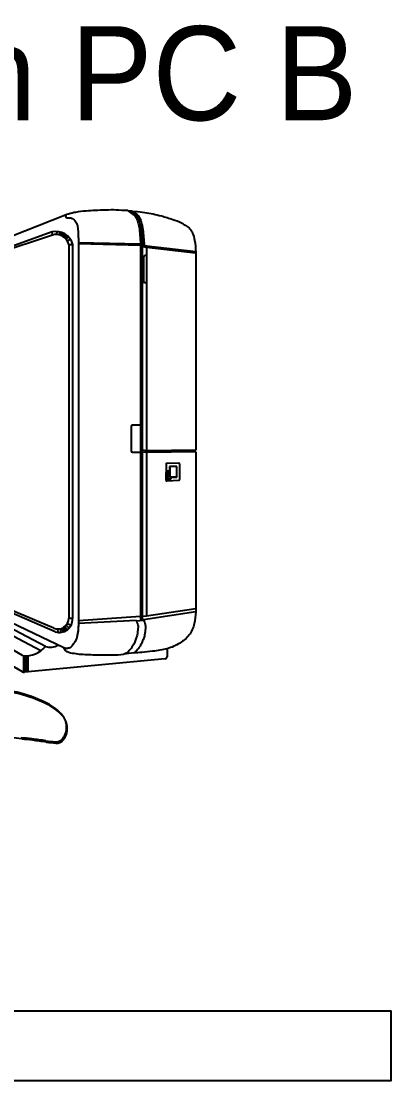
# Model space of a CAD drawing. Header units: millimetres. Extents: x 89450 to 753248, y -530175 to 1209785.
# Drawn here: x 446607 to 447662, y -104056 to -101033 of the extents above; entities that cross this region are included whole.
import ezdxf
from ezdxf.enums import TextEntityAlignment as Align

# ---------------------------------------------------------------- set-up
doc = ezdxf.new("R2010")
doc.units = ezdxf.units.MM
doc.header["$LTSCALE"] = 150
doc.layers.add('-----99 EPMS CABLE DUCT', color=4, linetype='Continuous')
doc.styles.add('ELEC', font='')
doc.styles.get('ELEC').set_extended_font_data('Dotum')

msp = doc.modelspace()

# ---------------------------------------------------------------- linework, layer by layer
at = {"layer": '-----99 EPMS CABLE DUCT'}
msp.add_lwpolyline([(433274.5, -104056.2), (433274.5, -103856.2), (447662.4, -103856.2), (447662.4, -104056.2)], close=True, dxfattribs=at)
at = {"color": 0}
for p, q in [((446735, -101585.9), (446451.7, -101697)), ((446928.8, -101575.3), (446928.8, -101577.8)), ((446695.4, -101634.6), (446451.7, -101721.5)), ((446695.6, -101643.5), (446451.7, -101724.8)), ((446695.6, -101643.5), (446695.4, -101634.6)), ((446708.6, -101642), (446709, -101633.3)), ((446715.7, -101643.1), (446717.7, -101634.5)), ((446720.1, -101644.5), (446723.2, -101636.1)), ((446723, -101646.2), (446727, -101637.6)), ((446724.6, -101646.9), (446728.9, -101638.6)), ((446725.8, -101647.4), (446730.3, -101639.3)), ((446726.4, -101647.7), (446731, -101639.7)), ((446726.4, -101647.7), (446731, -101639.7)), ((446726.9, -101648.1), (446731.7, -101640.1)), ((446728, -101648.8), (446733, -101641)), ((446729.4, -101649.8), (446734.8, -101642.2)), ((446731.8, -101652), (446738, -101644.7)), ((446735, -101655.3), (446742.1, -101648.7)), ((446738.1, -101659.7), (446747.5, -101655.6)), ((446742.4, -101670.2), (446742.4, -102736.4)), ((446742.4, -101670.2), (446753.3, -101670.2)), ((446753.3, -101668.9), (446753.3, -102737.8)), ((446947.6, -101669.9), (446770, -101665.4)), ((446947.7, -101673.5), (446770.1, -101669)), ((446770.1, -101669), (446770.1, -102751.9)), ((446947.7, -101673.5), (446947.7, -102743.7)), ((446965.8, -101675.3), (446952.2, -101673.8)), ((446952.2, -101673.8), (446952.2, -102743.2)), ((446965.8, -101678.9), (446952.2, -101677.4)), ((446964.2, -101678.7), (446964.2, -102258.5)), ((447104.7, -101695.4), (446964.4, -101678.7)), ((447105, -101691.8), (446964.7, -101675.2)), ((446965.8, -101675.3), (446965.8, -101678.9)), ((446956, -101706.3), (446956, -101774.9)), ((446964.2, -101702.2), (446960.2, -101702.2)), ((447105, -101691.8), (447105, -102257.1)), ((446960.2, -101779.1), (446964.2, -101779.1)), ((446920.4, -102189.9), (446920.4, -102258.6)), ((446947.7, -102185.8), (446924.6, -102185.8)), ((446965.8, -102258.7), (446952.2, -102257.2)), ((447105, -102257.1), (446965.8, -102258.7)), ((446965.8, -102258.7), (446965.8, -102263.8)), ((447103.7, -102262.3), (447103.6, -102257.1)), ((446924.6, -102262.7), (446947.7, -102262.7)), ((446965.8, -102263.8), (446952.2, -102262.4)), ((446964.2, -102263.7), (446964.2, -102730.5)), ((447105, -102262.2), (446965.8, -102263.8)), ((447105, -102262.2), (447105, -102718.5)), ((447020.4, -102297), (447020.2, -102343)), ((447057.2, -102294.4), (447022.4, -102294.9)), ((447030.4, -102316.9), (447023.4, -102316.9)), ((447023.4, -102316.9), (447023.4, -102338.9)), ((447030.4, -102317.6), (447024.1, -102317.6)), ((447024.1, -102317.6), (447024.1, -102338.2)), ((447051.5, -102303.4), (447030.4, -102303.4)), ((447030.4, -102303.4), (447030.4, -102334)), ((447031.1, -102304.1), (447030.4, -102303.4)), ((447050.8, -102304.1), (447031.1, -102304.1)), ((447031.1, -102304.1), (447031.1, -102333.2)), ((447050.8, -102304.1), (447051.5, -102303.4)), ((447050.8, -102333.2), (447050.8, -102304.1)), ((447051.5, -102334), (447051.5, -102303.4)), ((447059.3, -102340.4), (447059.3, -102296.5)), ((447022.4, -102345.1), (447057.4, -102342.4)), ((447023.4, -102338.9), (447034.6, -102338.9)), ((447024.1, -102338.2), (447033.9, -102338.2)), ((447031.1, -102333.2), (447030.4, -102334)), ((447030.4, -102334), (447051.5, -102334)), ((447031.1, -102333.2), (447050.8, -102333.2)), ((447033.9, -102338.2), (447033.9, -102334)), ((447034.6, -102338.9), (447034.6, -102334)), ((447050.8, -102333.2), (447051.5, -102334)), ((446675.9, -102817.2), (446358.3, -102651.2)), ((446728, -102821.5), (446366.5, -102647.4)), ((446704.1, -102775.1), (446408.5, -102647.4)), ((446699.5, -102764.9), (446418.8, -102647.4)), ((446609.9, -102842.5), (446323.5, -102678.1)), ((446662.7, -102829.5), (446347.9, -102664.9)), ((447105, -102709.6), (446964.2, -102730.5)), ((446609.9, -102889.2), (446328.7, -102727.7)), ((446742.4, -102736.4), (446753.3, -102736.4)), ((446947.7, -102731.6), (446770.1, -102743.7)), ((446935.2, -102743.5), (446770.1, -102751.9)), ((446956.2, -102742.8), (446935.9, -102744.8)), ((446964.2, -102730.5), (446952.2, -102731.3)), ((447105, -102718.5), (446955.6, -102741.5)), ((446710.8, -102767.3), (446711.3, -102776.5)), ((446717.9, -102766.6), (446720.3, -102776.9)), ((446722.4, -102765.3), (446726.1, -102775.7)), ((446725.4, -102764), (446730.2, -102774.4)), ((446727, -102763.1), (446732.3, -102773.4)), ((446728, -102762.5), (446733.8, -102772.7)), ((446728.6, -102762.1), (446734.5, -102772.3)), ((446728.6, -102762.1), (446734.5, -102772.3)), ((446729.2, -102761.7), (446735.2, -102771.8)), ((446730.2, -102761), (446736.6, -102771)), ((446731.5, -102759.9), (446738.5, -102769.6)), ((446734.7, -102756.8), (446743.6, -102765)), ((446738.6, -102751.2), (446749.4, -102756.6)), ((446929.6, -102834.9), (446914.5, -102837.4)), ((447023.3, -102823.6), (447023.3, -102846.3)), ((446613.3, -102843.4), (446613.3, -102890.2)), ((447017.7, -102852.5), (446616, -102890.5)), ((446619.3, -102843.6), (446619.3, -102890.2)), ((446623.2, -102843.5), (446623.2, -102889.8)), ((446625.4, -102843.3), (446625.4, -102889.6)), ((446914.5, -102837.4), (446902.1, -102838.9))]:
    msp.add_line(p, q, dxfattribs=at)
for centre, radius, start, end in [((446706.9, -101681.3), 48, 14.9819, 103.788), ((446706.5, -101678.9), 37, 13.5875, 107.1465), ((446960.2, -101706.3), 4.12, 90, 180), ((446960.2, -101774.9), 4.12, 180, 270), ((446924.6, -102189.9), 4.12, 90, 180), ((446924.6, -102258.6), 4.12, 180, 270), ((447022.5, -102297), 2.06, 90.8067, 179.6885), ((447057.2, -102296.5), 2.06, 0, 90.8067), ((447022.2, -102343.1), 2.06, 179.6885, 274.3973), ((447057.2, -102340.4), 2.06, 274.3973, 0), ((446711.5, -102736.4), 30.9, 247.2919, 0), ((446716.1, -102739.9), 37.2, 251.2092, 3.2272), ((446619.2, -102769.5), 74.1, 264.7507, 319.9051), ((446689.5, -102764.5), 54.4, 255.5265, 294.7599), ((446613, -102837.1), 6.19, 240.1404, 264.7507), ((447017.1, -102846.3), 6.19, 275.4078, 0), ((446615.1, -102880.3), 10.3, 240.1404, 275.4078), ((446555, -103139.6), 195.9, 74.2301, 90.037), ((446556.9, -103143.4), 195.9, 74.2301, 90.037), ((446495.4, -103350.6), 415.1, 63.3897, 74.2301), ((446497.3, -103354.4), 415.1, 63.3897, 74.2301), ((446621, -103100), 134.8, 39.8259, 63.3897), ((446622.8, -103103.7), 134.8, 39.8259, 63.3897), ((446685.3, -103046.4), 51.1, 1.0898, 39.8259), ((446680.5, -103046.5), 55.9, 323.1102, 1.0898), ((446687.1, -103050.1), 51.1, 1.0898, 39.8259), ((446682.4, -103050.2), 55.9, 323.1102, 1.0898), ((445599.7, -111703), 8680.7, 83.32655, 83.54591), ((445728.7, -110580.5), 7554.3, 83.0914, 83.32655), ((445730.6, -110584.3), 7554.3, 83.0914, 83.32655), ((446117.2, -107373.8), 4324, 82.5617, 83.0914), ((446119.1, -107377.5), 4324, 82.5617, 83.0914), ((446923.7, -101196.3), 1905.9, 262.5617, 263.3595), ((446925.6, -101200), 1905.9, 262.5617, 263.3595), ((446706.1, -103065.7), 23.8, 263.3595, 323.1102), ((446708, -103069.4), 23.8, 263.3595, 323.1102)]:
    msp.add_arc(centre, radius, start, end, dxfattribs=at)
for points, knots in [([(446910.9, -101573.7), (446899.8, -101573.5), (446879.2, -101571.8), (446848.1, -101572), (446819.8, -101573.6), (446790.5, -101574.6), (446767.6, -101577.7), (446749.7, -101581.1), (446741, -101584), (446733.1, -101585.7), (446733.3, -101595.5), (446746.9, -101593), (446758.2, -101598.5), (446765.3, -101609), (446768.4, -101621.6), (446769.8, -101635.9), (446769.8, -101652.7), (446770, -101663.7), (446770.1, -101669)], [0, 0, 0, 0, 3227.578691, 6026.302083, 9023.112724, 11499.824177, 14519.153577, 15782.889133, 16730.542882, 17312.658247, 17833.19047, 18828.812168, 20296.673447, 21510.440576, 22341.446093, 24048.735583, 25681.478274, 27239.403417, 27239.403417, 27239.403417, 27239.403417]), ([(446910.9, -101573.7), (446915, -101576.7), (446922.5, -101581), (446933.6, -101589.5), (446938.5, -101602.8), (446943.6, -101619.2), (446945.4, -101639.1), (446947, -101657.9), (446947.6, -101669.4), (446947.7, -101673.5)], [0, 0, 0, 0, 1387.772356, 2513.617426, 3959.508147, 5377.274001, 7550.811748, 9712.473102, 10897.913757, 10897.913757, 10897.913757, 10897.913757]), ([(446916.8, -101574.1), (446920.6, -101576.2), (446927.6, -101580.3), (446938.3, -101588.5), (446943.2, -101601.8), (446948.4, -101618.2), (446950.1, -101638.1), (446951.7, -101656.7), (446952.3, -101667.9), (446952.2, -101673.8)], [136.904842, 136.904842, 136.904842, 136.904842, 1387.772356, 2513.617426, 3959.508147, 5377.274001, 7550.811748, 9712.473102, 10821.421347, 10821.421347, 10821.421347, 10821.421347]), ([(446922, -101574.6), (446925.8, -101576.7), (446932.9, -101580.8), (446943.7, -101589.1), (446948.5, -101602.4), (446953.7, -101618.8), (446955.4, -101638.7), (446957.1, -101657.3), (446957.6, -101668.5), (446957.5, -101674.4)], [117.601711, 117.601711, 117.601711, 117.601711, 1387.772356, 2513.617426, 3959.508147, 5377.274001, 7550.811748, 9712.473102, 10821.421347, 10821.421347, 10821.421347, 10821.421347]), ([(446928.8, -101575.3), (446943.7, -101576.7), (446959.7, -101578.8), (446983.5, -101582.7), (447010.3, -101589.6), (447037.2, -101598), (447061.7, -101606.4), (447077.2, -101616.9), (447089.8, -101624.9), (447097.6, -101639.9), (447103.8, -101662.2), (447104.5, -101680.5), (447105, -101691.8)], [786.910998, 786.910998, 786.910998, 786.910998, 3099.86886, 5479.938337, 7814.199428, 11114.323184, 13727.485197, 15253.370985, 16579.729801, 17994.208822, 20015.603964, 23300.885679, 23300.885679, 23300.885679, 23300.885679]), ([(446935.2, -102743.5), (446937, -102747.2), (446942.2, -102758), (446939.2, -102772.9), (446938.3, -102785.4), (446934.2, -102795.8), (446930, -102807.8), (446922.7, -102819.9), (446913.2, -102832.3), (446904.1, -102837.8), (446899.3, -102840.4)], [0, 0, 0, 0, 1772.514045, 3372.494298, 4275.238013, 5419.936523, 6590.819167, 7986.082004, 9506.142644, 11075.412662, 11075.412662, 11075.412662, 11075.412662]), ([(447105, -102718.5), (447104.4, -102730), (447103.2, -102753.1), (447088.5, -102785.9), (447059.6, -102809.9), (447023.2, -102825.5), (446985.7, -102830.9), (446953.8, -102833.8), (446935.8, -102835.4), (446927.9, -102836.1)], [0, 0, 0, 0, 3314.863709, 6721.595546, 10080.670343, 14005.595077, 18093.05812, 21053.069289, 23342.230387, 23342.230387, 23342.230387, 23342.230387]), ([(446955.6, -102741.5), (446958.3, -102747.2), (446963.5, -102758), (446960.5, -102772.9), (446959.6, -102785.4), (446955.5, -102795.8), (446951.3, -102807.8), (446944, -102819.9), (446936.2, -102830), (446930.1, -102834.7), (446927.9, -102836.1)], [0, 0, 0, 0, 1772.514045, 3372.494298, 4275.238013, 5419.936523, 6590.819167, 7986.082004, 9506.142644, 10247.50506, 10247.50506, 10247.50506, 10247.50506]), ([(446770.1, -102751.9), (446770, -102756.1), (446769.8, -102763.8), (446768.9, -102774.9), (446766.9, -102784.9), (446765.2, -102794.5), (446760.7, -102804), (446753.7, -102812.2), (446747.2, -102822.3), (446736.5, -102822.9), (446730.7, -102822), (446728, -102821.5)], [0, 0, 0, 0, 1221.628601, 2256.535616, 3229.671226, 4188.848243, 5089.386871, 6220.653557, 7373.587116, 8319.119567, 9103.847596, 9103.847596, 9103.847596, 9103.847596]), ([(446899.3, -102840.4), (446888.4, -102841.3), (446866.3, -102842.9), (446829.5, -102841.7), (446789.8, -102841.6), (446754.6, -102837.9), (446734.6, -102832.8), (446728, -102821.5)], [1009.050121, 1009.050121, 1009.050121, 1009.050121, 4176.916984, 7469.090223, 11706.219724, 15729.899291, 17709.10332, 17709.10332, 17709.10332, 17709.10332])]:
    msp.add_open_spline(points, degree=3, knots=knots, dxfattribs=at)
msp.add_open_spline([(446910.9, -101573.7), (446917.8, -101574.3), (446923.7, -101574.8), (446923.6, -101574.8)], degree=3, dxfattribs=at)

# ---------------------------------------------------------------- texts
at = {"color": 0, "style": 'ELEC'}
msp.add_text('EPMS Clian PC B', height=268.377, dxfattribs=at).set_placement((446162.2, -101181.9), align=Align.MIDDLE_CENTER)

doc.saveas('drawing.dxf')
